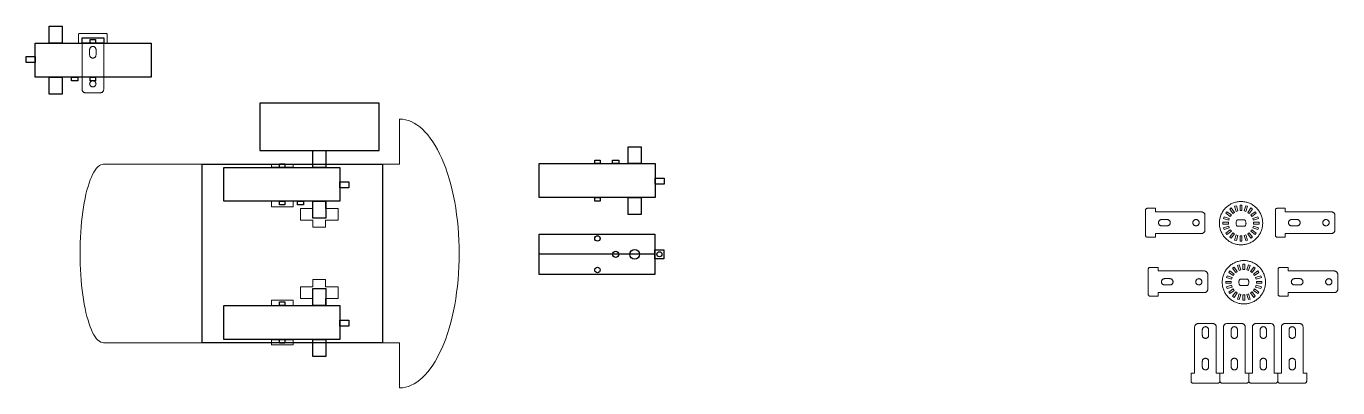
# Model space of a CAD drawing. Header units: millimetres. Extents: x -427 to 3135, y -1931 to 1758.
# Drawn here: x 2409 to 3135, y 1557 to 1758 of the extents above; entities that cross this region are included whole.
import ezdxf

# ---------------------------------------------------------------- set-up
doc = ezdxf.new("R2010")
doc.units = ezdxf.units.MM
doc.layers.add('Layer 1', color=7, linetype='Continuous')

msp = doc.modelspace()

# ---------------------------------------------------------------- linework, layer by layer
for p, q in [((2439.646, 1748.282), (2439.646, 1751.282)), ((2439.646, 1751.282), (2451.64, 1751.282)), ((2451.64, 1751.282), (2451.64, 1748.282)), ((2451.64, 1748.282), (2439.646, 1748.282)), ((2556.552, 1679.397), (2544.558, 1679.397)), ((2756.93, 1631.242), (2692.93, 1631.242)), ((2745.73, 1631.242), (2735.23, 1631.242)), ((2756.93, 1620.092), (2745.73, 1620.092))]:
    msp.add_line(p, q)
for points in [[(2425.043, 1757.682), (2428.643, 1757.682), (2428.643, 1748.282), (2421.443, 1748.282), (2421.443, 1757.682), (2428.643, 1757.682)], [(2413.743, 1729.482), (2413.743, 1748.282), (2477.943, 1748.282), (2477.943, 1729.482), (2413.743, 1729.482)], [(2445.643, 1750.282), (2447.143, 1750.282), (2447.143, 1748.282), (2444.143, 1748.282), (2444.143, 1750.282), (2447.143, 1750.282)], [(2408.743, 1738.882), (2408.743, 1740.868), (2413.743, 1740.868), (2413.743, 1737.577), (2408.743, 1737.577), (2408.743, 1738.882)], [(2425.043, 1729.482), (2428.643, 1729.482), (2428.643, 1720.082), (2421.443, 1720.082), (2421.443, 1729.482), (2428.643, 1729.482)], [(2437.293, 1729.482), (2437.293, 1727.482), (2433.793, 1727.482), (2433.793, 1729.482), (2437.293, 1729.482)], [(2445.643, 1729.482), (2447.143, 1729.482), (2447.143, 1727.482), (2444.143, 1727.482), (2444.143, 1729.482), (2447.143, 1729.482)], [(2538.155, 1715.097), (2538.155, 1688.797), (2604.155, 1688.797), (2604.155, 1715.097), (2538.155, 1715.097)], [(2571.155, 1679.397), (2567.555, 1679.397), (2567.555, 1688.797), (2574.755, 1688.797), (2574.755, 1679.397), (2567.555, 1679.397)], [(2745.73, 1681.466), (2742.13, 1681.466), (2742.13, 1690.866), (2749.33, 1690.866), (2749.33, 1681.466), (2742.13, 1681.466)], [(2606.155, 1681.199), (2606.155, 1681.199), (2606.155, 1582.175), (2506.155, 1582.175), (2506.155, 1681.199), (2606.155, 1681.199)], [(2582.455, 1679.397), (2582.455, 1660.597), (2518.255, 1660.597), (2518.255, 1679.397), (2582.455, 1679.397)], [(2550.555, 1679.397), (2549.055, 1679.397), (2549.055, 1681.397), (2552.055, 1681.397), (2552.055, 1679.397), (2549.055, 1679.397)], [(2757.03, 1681.466), (2757.03, 1662.666), (2692.83, 1662.666), (2692.83, 1681.466), (2757.03, 1681.466)], [(2725.13, 1681.466), (2723.63, 1681.466), (2723.63, 1683.466), (2726.63, 1683.466), (2726.63, 1681.466), (2723.63, 1681.466)], [(2733.48, 1681.466), (2733.48, 1683.466), (2736.98, 1683.466), (2736.98, 1681.466), (2733.48, 1681.466)], [(2587.455, 1669.997), (2587.455, 1668.011), (2582.455, 1668.011), (2582.455, 1671.301), (2587.455, 1671.301), (2587.455, 1669.997)], [(2762.03, 1672.066), (2762.03, 1670.08), (2757.03, 1670.08), (2757.03, 1673.37), (2762.03, 1673.37), (2762.03, 1672.066)], [(2550.555, 1658.597), (2549.055, 1658.597), (2549.055, 1660.597), (2552.055, 1660.597), (2552.055, 1658.597), (2549.055, 1658.597)], [(2558.905, 1658.597), (2558.905, 1660.597), (2562.405, 1660.597), (2562.405, 1658.597), (2558.905, 1658.597)], [(2571.155, 1651.197), (2567.555, 1651.197), (2567.555, 1660.597), (2574.755, 1660.597), (2574.755, 1651.197), (2567.555, 1651.197)], [(2725.13, 1660.666), (2723.63, 1660.666), (2723.63, 1662.666), (2726.63, 1662.666), (2726.63, 1660.666), (2723.63, 1660.666)], [(2745.73, 1653.266), (2742.13, 1653.266), (2742.13, 1662.666), (2749.33, 1662.666), (2749.33, 1653.266), (2742.13, 1653.266)], [(2761.93, 1631.242), (2761.93, 1628.742), (2756.93, 1628.742), (2756.93, 1633.742), (2761.93, 1633.742), (2761.93, 1631.242)], [(2571.155, 1602.777), (2567.555, 1602.777), (2567.555, 1612.177), (2574.755, 1612.177), (2574.755, 1602.777), (2567.555, 1602.777)], [(2582.455, 1602.777), (2582.455, 1583.977), (2518.255, 1583.977), (2518.255, 1602.777), (2582.455, 1602.777)], [(2550.555, 1602.777), (2549.055, 1602.777), (2549.055, 1604.777), (2552.055, 1604.777), (2552.055, 1602.777), (2549.055, 1602.777)], [(2587.455, 1593.377), (2587.455, 1591.39), (2582.455, 1591.39), (2582.455, 1594.681), (2587.455, 1594.681), (2587.455, 1593.377)], [(2550.555, 1581.977), (2549.055, 1581.977), (2549.055, 1583.977), (2552.055, 1583.977), (2552.055, 1581.977), (2549.055, 1581.977)], [(2571.155, 1574.577), (2567.555, 1574.577), (2567.555, 1583.977), (2574.755, 1583.977), (2574.755, 1574.577), (2567.555, 1574.577)]]:
    msp.add_lwpolyline(points)
msp.add_lwpolyline([(2756.93, 1642.392), (2756.93, 1620.092), (2692.93, 1620.092), (2692.93, 1642.392)], close=True)
for centre, radius in [((2725.13, 1639.992), 1.5), ((2735.23, 1631.242), 1.75), ((2745.73, 1631.242), 2.7), ((2759.43, 1631.242), 1.4), ((2725.13, 1622.492), 1.5)]:
    msp.add_circle(centre, radius)
at = {"layer": 'Layer 1', "lineweight": 0}
for points in [[(2441.198, 1720.767), (2440.986, 1720.837), (2440.775, 1720.908), (2440.598, 1721.014), (2440.387, 1721.155), (2440.246, 1721.296), (2440.069, 1721.472), (2439.963, 1721.649), (2439.858, 1721.86), (2439.752, 1722.072), (2439.681, 1722.284), (2439.646, 1722.495), (2439.646, 1722.707), (2439.646, 1748.213), (2437.635, 1748.213), (2437.635, 1752.728), (2437.67, 1752.905), (2437.706, 1753.081), (2437.776, 1753.222), (2437.882, 1753.363), (2437.988, 1753.504), (2438.129, 1753.575), (2438.305, 1753.681), (2438.482, 1753.716), (2438.658, 1753.716), (2452.663, 1753.716), (2452.804, 1753.716), (2452.981, 1753.681), (2453.157, 1753.575), (2453.298, 1753.504), (2453.404, 1753.363), (2453.51, 1753.222), (2453.581, 1753.081), (2453.616, 1752.905), (2453.651, 1752.728), (2453.651, 1748.213), (2451.64, 1748.213), (2451.64, 1722.707), (2451.64, 1722.495), (2451.605, 1722.284), (2451.534, 1722.072), (2451.464, 1721.86), (2451.323, 1721.649), (2451.217, 1721.472), (2451.076, 1721.296), (2450.899, 1721.155), (2450.723, 1721.014), (2450.511, 1720.908), (2450.3, 1720.837), (2450.088, 1720.767), (2449.876, 1720.731), (2449.629, 1720.731), (2441.657, 1720.731), (2441.41, 1720.731), (2441.198, 1720.767)], [(2445.855, 1739.993), (2446.066, 1740.028), (2446.278, 1740.099), (2446.454, 1740.169), (2446.631, 1740.275), (2446.807, 1740.416), (2446.948, 1740.558), (2447.089, 1740.734), (2447.195, 1740.91), (2447.266, 1741.087), (2447.336, 1741.298), (2447.372, 1741.51), (2447.407, 1741.722), (2447.407, 1744.72), (2447.372, 1744.932), (2447.336, 1745.144), (2447.266, 1745.355), (2447.195, 1745.532), (2447.089, 1745.708), (2446.948, 1745.884), (2446.807, 1746.026), (2446.631, 1746.167), (2446.454, 1746.273), (2446.278, 1746.343), (2446.066, 1746.414), (2445.855, 1746.449), (2445.643, 1746.484), (2445.431, 1746.449), (2445.22, 1746.414), (2445.043, 1746.343), (2444.832, 1746.273), (2444.655, 1746.167), (2444.479, 1746.026), (2444.338, 1745.884), (2444.197, 1745.708), (2444.091, 1745.532), (2444.02, 1745.355), (2443.95, 1745.144), (2443.914, 1744.932), (2443.879, 1744.72), (2443.879, 1741.722), (2443.914, 1741.51), (2443.95, 1741.298), (2444.02, 1741.087), (2444.091, 1740.91), (2444.197, 1740.734), (2444.338, 1740.558), (2444.479, 1740.416), (2444.655, 1740.275), (2444.832, 1740.169), (2445.043, 1740.099), (2445.22, 1740.028), (2445.431, 1739.993), (2445.643, 1739.958), (2445.855, 1739.993)], [(2445.643, 1723.977), (2445.855, 1723.977), (2446.066, 1724.012), (2446.278, 1724.083), (2446.454, 1724.189), (2446.631, 1724.294), (2446.807, 1724.4), (2446.948, 1724.577), (2447.089, 1724.718), (2447.195, 1724.894), (2447.266, 1725.106), (2447.336, 1725.318), (2447.372, 1725.529), (2447.407, 1725.741), (2447.372, 1725.917), (2447.336, 1726.129), (2447.266, 1726.341), (2447.195, 1726.552), (2447.089, 1726.729), (2446.948, 1726.87), (2446.807, 1727.046), (2446.631, 1727.152), (2446.454, 1727.258), (2446.278, 1727.364), (2446.066, 1727.434), (2445.855, 1727.469), (2445.643, 1727.469), (2445.431, 1727.469), (2445.22, 1727.434), (2445.043, 1727.364), (2444.832, 1727.258), (2444.655, 1727.152), (2444.479, 1727.046), (2444.338, 1726.87), (2444.197, 1726.729), (2444.091, 1726.552), (2444.02, 1726.341), (2443.95, 1726.129), (2443.914, 1725.917), (2443.879, 1725.741), (2443.914, 1725.529), (2443.95, 1725.318), (2444.02, 1725.106), (2444.091, 1724.894), (2444.197, 1724.718), (2444.338, 1724.577), (2444.479, 1724.4), (2444.655, 1724.294), (2444.832, 1724.189), (2445.043, 1724.083), (2445.22, 1724.012), (2445.431, 1723.977), (2445.643, 1723.977)], [(2648.522, 1635.338), (2648.416, 1638.972), (2648.204, 1642.605), (2647.922, 1646.204), (2647.569, 1649.802), (2647.146, 1653.295), (2646.652, 1656.787), (2646.052, 1660.209), (2645.417, 1663.525), (2644.676, 1666.806), (2643.865, 1669.981), (2643.018, 1673.085), (2642.066, 1676.049), (2641.078, 1678.942), (2640.02, 1681.728), (2638.891, 1684.374), (2637.727, 1686.879), (2636.492, 1689.278), (2635.222, 1691.536), (2633.917, 1693.617), (2632.541, 1695.593), (2631.13, 1697.392), (2629.683, 1699.015), (2628.202, 1700.532), (2626.685, 1701.837), (2625.168, 1702.966), (2623.58, 1703.953), (2622.028, 1704.765), (2620.405, 1705.365), (2618.818, 1705.823), (2617.195, 1706.105), (2615.572, 1706.176), (2615.572, 1681.199), (2556.588, 1681.199), (2556.588, 1679.577), (2544.558, 1679.577), (2544.558, 1681.199), (2451.566, 1681.199), (2450.79, 1681.093), (2450.014, 1680.811), (2449.237, 1680.388), (2448.461, 1679.753), (2447.72, 1678.942), (2446.98, 1677.954), (2446.239, 1676.825), (2445.533, 1675.52), (2444.863, 1674.038), (2444.193, 1672.415), (2443.558, 1670.651), (2442.958, 1668.746), (2442.394, 1666.7), (2441.829, 1664.513), (2441.335, 1662.22), (2440.877, 1659.821), (2440.453, 1657.281), (2440.065, 1654.706), (2439.712, 1651.989), (2439.43, 1649.238), (2439.148, 1646.415), (2438.936, 1643.523), (2438.795, 1640.595), (2438.654, 1637.667), (2438.584, 1634.668), (2438.584, 1631.669), (2438.584, 1628.706), (2438.654, 1625.707), (2438.795, 1622.779), (2438.936, 1619.851), (2439.148, 1616.958), (2439.43, 1614.136), (2439.712, 1611.385), (2440.065, 1608.668), (2440.453, 1606.093), (2440.877, 1603.553), (2441.335, 1601.154), (2441.829, 1598.861), (2442.394, 1596.674), (2442.958, 1594.628), (2443.558, 1592.723), (2444.193, 1590.959), (2444.863, 1589.336), (2445.533, 1587.854), (2446.239, 1586.549), (2446.98, 1585.385), (2447.72, 1584.432), (2448.461, 1583.621), (2449.237, 1582.986), (2450.014, 1582.563), (2450.79, 1582.28), (2451.566, 1582.175), (2544.558, 1582.175), (2544.558, 1583.797), (2556.588, 1583.797), (2556.588, 1582.175), (2615.572, 1582.175), (2615.572, 1557.198), (2617.195, 1557.268), (2618.818, 1557.551), (2620.405, 1557.974), (2622.028, 1558.609), (2623.58, 1559.42), (2625.168, 1560.408), (2626.685, 1561.537), (2628.202, 1562.842), (2629.683, 1564.324), (2631.13, 1565.982), (2632.541, 1567.781), (2633.917, 1569.757), (2635.222, 1571.838), (2636.492, 1574.096), (2637.727, 1576.495), (2638.891, 1579), (2640.02, 1581.645), (2641.078, 1584.432), (2642.066, 1587.29), (2643.018, 1590.288), (2643.865, 1593.393), (2644.676, 1596.568), (2645.417, 1599.849), (2646.052, 1603.165), (2646.652, 1606.587), (2647.146, 1610.044), (2647.569, 1613.572), (2647.922, 1617.135), (2648.204, 1620.768), (2648.416, 1624.367), (2648.522, 1628.036), (2648.557, 1631.669), (2648.522, 1635.338)], [(2556.588, 1657.598), (2544.558, 1657.598), (2544.558, 1660.597), (2556.588, 1660.597), (2556.588, 1657.598)], [(2581.564, 1650.19), (2574.579, 1650.19), (2574.579, 1646.168), (2567.559, 1646.168), (2567.559, 1650.19), (2560.574, 1650.19), (2560.574, 1656.681), (2567.559, 1656.681), (2567.559, 1660.668), (2574.579, 1660.668), (2574.579, 1656.681), (2581.564, 1656.681), (2581.564, 1650.19)], [(3061.608, 1653.17), (3061.537, 1653.382), (3061.467, 1653.593), (3061.361, 1653.77), (3061.22, 1653.981), (3061.079, 1654.123), (3060.902, 1654.299), (3060.726, 1654.405), (3060.514, 1654.511), (3060.303, 1654.616), (3060.091, 1654.687), (3059.879, 1654.722), (3059.668, 1654.722), (3034.162, 1654.722), (3034.162, 1656.733), (3029.646, 1656.733), (3029.47, 1656.698), (3029.294, 1656.663), (3029.152, 1656.592), (3029.011, 1656.486), (3028.87, 1656.38), (3028.8, 1656.239), (3028.694, 1656.063), (3028.659, 1655.886), (3028.659, 1655.71), (3028.659, 1641.705), (3028.659, 1641.564), (3028.694, 1641.387), (3028.8, 1641.211), (3028.87, 1641.07), (3029.011, 1640.964), (3029.152, 1640.858), (3029.294, 1640.788), (3029.47, 1640.752), (3029.646, 1640.717), (3034.162, 1640.717), (3034.162, 1642.728), (3059.668, 1642.728), (3059.879, 1642.728), (3060.091, 1642.763), (3060.303, 1642.834), (3060.514, 1642.904), (3060.726, 1643.045), (3060.902, 1643.151), (3061.079, 1643.292), (3061.22, 1643.469), (3061.361, 1643.645), (3061.467, 1643.857), (3061.537, 1644.068), (3061.608, 1644.28), (3061.643, 1644.492), (3061.643, 1644.739), (3061.643, 1652.711), (3061.643, 1652.958), (3061.608, 1653.17)], [(3093.57, 1649.266), (3093.534, 1649.795), (3093.464, 1650.324), (3093.358, 1650.853), (3093.252, 1651.383), (3093.111, 1651.877), (3092.935, 1652.406), (3092.758, 1652.9), (3092.547, 1653.393), (3092.335, 1653.852), (3092.088, 1654.346), (3091.806, 1654.805), (3091.524, 1655.228), (3091.206, 1655.651), (3090.889, 1656.075), (3090.536, 1656.498), (3090.183, 1656.886), (3089.795, 1657.239), (3089.407, 1657.592), (3088.984, 1657.944), (3088.56, 1658.262), (3088.137, 1658.544), (3087.678, 1658.826), (3087.22, 1659.108), (3086.726, 1659.32), (3086.267, 1659.532), (3085.773, 1659.743), (3085.244, 1659.92), (3084.75, 1660.061), (3084.221, 1660.202), (3083.727, 1660.308), (3083.198, 1660.378), (3082.669, 1660.449), (3082.14, 1660.484), (3081.611, 1660.484), (3081.081, 1660.484), (3080.552, 1660.449), (3080.023, 1660.378), (3079.494, 1660.308), (3078.965, 1660.202), (3078.471, 1660.061), (3077.942, 1659.92), (3077.448, 1659.743), (3076.954, 1659.532), (3076.46, 1659.32), (3076.001, 1659.108), (3075.543, 1658.826), (3075.084, 1658.544), (3074.626, 1658.262), (3074.202, 1657.944), (3073.814, 1657.592), (3073.391, 1657.239), (3073.038, 1656.886), (3072.65, 1656.498), (3072.332, 1656.075), (3071.98, 1655.651), (3071.697, 1655.228), (3071.38, 1654.805), (3071.133, 1654.346), (3070.886, 1653.852), (3070.639, 1653.393), (3070.427, 1652.9), (3070.251, 1652.406), (3070.11, 1651.877), (3069.969, 1651.383), (3069.828, 1650.853), (3069.757, 1650.324), (3069.687, 1649.795), (3069.616, 1649.266), (3069.616, 1648.737), (3069.616, 1648.208), (3069.616, 1647.678), (3069.687, 1647.149), (3069.757, 1646.62), (3069.828, 1646.126), (3069.969, 1645.597), (3070.11, 1645.068), (3070.251, 1644.574), (3070.427, 1644.08), (3070.639, 1643.586), (3070.886, 1643.092), (3071.133, 1642.634), (3071.38, 1642.175), (3071.697, 1641.752), (3071.98, 1641.293), (3072.332, 1640.87), (3072.65, 1640.482), (3073.038, 1640.094), (3073.391, 1639.741), (3073.814, 1639.353), (3074.202, 1639.035), (3074.626, 1638.718), (3075.084, 1638.4), (3075.543, 1638.153), (3076.001, 1637.871), (3076.46, 1637.66), (3076.954, 1637.413), (3077.448, 1637.236), (3077.942, 1637.06), (3078.471, 1636.919), (3078.965, 1636.778), (3079.494, 1636.672), (3080.023, 1636.601), (3080.552, 1636.531), (3081.081, 1636.495), (3081.611, 1636.495), (3082.14, 1636.495), (3082.669, 1636.531), (3083.198, 1636.601), (3083.727, 1636.672), (3084.221, 1636.778), (3084.75, 1636.919), (3085.244, 1637.06), (3085.773, 1637.236), (3086.267, 1637.413), (3086.726, 1637.66), (3087.22, 1637.871), (3087.678, 1638.153), (3088.137, 1638.4), (3088.56, 1638.718), (3088.984, 1639.035), (3089.407, 1639.353), (3089.795, 1639.741), (3090.183, 1640.094), (3090.536, 1640.482), (3090.889, 1640.87), (3091.206, 1641.293), (3091.524, 1641.752), (3091.806, 1642.175), (3092.088, 1642.634), (3092.335, 1643.092), (3092.547, 1643.586), (3092.758, 1644.08), (3092.935, 1644.574), (3093.111, 1645.068), (3093.252, 1645.597), (3093.358, 1646.126), (3093.464, 1646.62), (3093.534, 1647.149), (3093.57, 1647.678), (3093.605, 1648.208), (3093.605, 1648.737), (3093.57, 1649.266)], [(3077.095, 1653.852), (3075.331, 1656.286), (3076.142, 1656.886), (3077.906, 1654.452), (3077.095, 1653.852)], [(3079, 1658.156), (3079.917, 1655.298), (3078.965, 1654.981), (3078.047, 1657.838), (3079, 1658.156)], [(3081.117, 1658.473), (3082.104, 1658.473), (3082.104, 1655.475), (3081.117, 1655.475), (3081.117, 1658.473)], [(3084.256, 1654.981), (3083.304, 1655.298), (3084.221, 1658.156), (3085.174, 1657.838), (3084.256, 1654.981)], [(3087.079, 1656.886), (3087.89, 1656.286), (3086.126, 1653.852), (3085.315, 1654.452), (3087.079, 1656.886)], [(3133.575, 1653.17), (3133.504, 1653.382), (3133.434, 1653.593), (3133.328, 1653.77), (3133.187, 1653.981), (3133.046, 1654.123), (3132.869, 1654.299), (3132.693, 1654.405), (3132.481, 1654.511), (3132.269, 1654.616), (3132.058, 1654.687), (3131.846, 1654.722), (3131.634, 1654.722), (3106.129, 1654.722), (3106.129, 1656.733), (3101.613, 1656.733), (3101.437, 1656.698), (3101.26, 1656.663), (3101.119, 1656.592), (3100.978, 1656.486), (3100.837, 1656.38), (3100.766, 1656.239), (3100.661, 1656.063), (3100.625, 1655.886), (3100.625, 1655.71), (3100.625, 1641.705), (3100.625, 1641.564), (3100.661, 1641.387), (3100.766, 1641.211), (3100.837, 1641.07), (3100.978, 1640.964), (3101.119, 1640.858), (3101.26, 1640.788), (3101.437, 1640.752), (3101.613, 1640.717), (3106.129, 1640.717), (3106.129, 1642.728), (3131.634, 1642.728), (3131.846, 1642.728), (3132.058, 1642.763), (3132.269, 1642.834), (3132.481, 1642.904), (3132.693, 1643.045), (3132.869, 1643.151), (3133.046, 1643.292), (3133.187, 1643.469), (3133.328, 1643.645), (3133.434, 1643.857), (3133.504, 1644.068), (3133.575, 1644.28), (3133.61, 1644.492), (3133.61, 1644.739), (3133.61, 1652.711), (3133.61, 1652.958), (3133.575, 1653.17)], [(3042.382, 1648.513), (3042.346, 1648.302), (3042.276, 1648.09), (3042.205, 1647.914), (3042.099, 1647.737), (3041.958, 1647.561), (3041.817, 1647.42), (3041.641, 1647.279), (3041.464, 1647.173), (3041.288, 1647.102), (3041.076, 1647.032), (3040.865, 1646.996), (3040.653, 1646.961), (3037.654, 1646.961), (3037.443, 1646.996), (3037.231, 1647.032), (3037.019, 1647.102), (3036.843, 1647.173), (3036.667, 1647.279), (3036.49, 1647.42), (3036.349, 1647.561), (3036.208, 1647.737), (3036.102, 1647.914), (3036.032, 1648.09), (3035.961, 1648.302), (3035.926, 1648.513), (3035.891, 1648.725), (3035.926, 1648.937), (3035.961, 1649.148), (3036.032, 1649.325), (3036.102, 1649.536), (3036.208, 1649.713), (3036.349, 1649.889), (3036.49, 1650.03), (3036.667, 1650.171), (3036.843, 1650.277), (3037.019, 1650.348), (3037.231, 1650.418), (3037.443, 1650.454), (3037.654, 1650.489), (3040.653, 1650.489), (3040.865, 1650.454), (3041.076, 1650.418), (3041.288, 1650.348), (3041.464, 1650.277), (3041.641, 1650.171), (3041.817, 1650.03), (3041.958, 1649.889), (3042.099, 1649.713), (3042.205, 1649.536), (3042.276, 1649.325), (3042.346, 1649.148), (3042.382, 1648.937), (3042.417, 1648.725), (3042.382, 1648.513)], [(3058.398, 1648.725), (3058.398, 1648.513), (3058.362, 1648.302), (3058.292, 1648.09), (3058.186, 1647.914), (3058.08, 1647.737), (3057.974, 1647.561), (3057.798, 1647.42), (3057.657, 1647.279), (3057.481, 1647.173), (3057.269, 1647.102), (3057.057, 1647.032), (3056.846, 1646.996), (3056.634, 1646.961), (3056.457, 1646.996), (3056.246, 1647.032), (3056.034, 1647.102), (3055.822, 1647.173), (3055.646, 1647.279), (3055.505, 1647.42), (3055.329, 1647.561), (3055.223, 1647.737), (3055.117, 1647.914), (3055.011, 1648.09), (3054.941, 1648.302), (3054.905, 1648.513), (3054.905, 1648.725), (3054.905, 1648.937), (3054.941, 1649.148), (3055.011, 1649.325), (3055.117, 1649.536), (3055.223, 1649.713), (3055.329, 1649.889), (3055.505, 1650.03), (3055.646, 1650.171), (3055.822, 1650.277), (3056.034, 1650.348), (3056.246, 1650.418), (3056.457, 1650.454), (3056.634, 1650.489), (3056.846, 1650.454), (3057.057, 1650.418), (3057.269, 1650.348), (3057.481, 1650.277), (3057.657, 1650.171), (3057.798, 1650.03), (3057.974, 1649.889), (3058.08, 1649.713), (3058.186, 1649.536), (3058.292, 1649.325), (3058.362, 1649.148), (3058.398, 1648.937), (3058.398, 1648.725)], [(3072.262, 1652.053), (3075.084, 1651.136), (3074.802, 1650.183), (3071.944, 1651.1), (3072.262, 1652.053)], [(3073.814, 1654.769), (3076.248, 1653.005), (3075.649, 1652.194), (3073.214, 1653.958), (3073.814, 1654.769)], [(3079.494, 1646.726), (3079.317, 1646.938), (3079.176, 1647.185), (3079.071, 1647.432), (3078.965, 1647.678), (3078.894, 1647.961), (3078.859, 1648.208), (3078.859, 1648.49), (3078.859, 1648.772), (3078.894, 1649.019), (3078.965, 1649.301), (3079.071, 1649.548), (3079.176, 1649.795), (3079.317, 1650.007), (3079.494, 1650.254), (3083.727, 1650.254), (3083.868, 1650.007), (3084.009, 1649.795), (3084.151, 1649.548), (3084.221, 1649.301), (3084.292, 1649.019), (3084.327, 1648.772), (3084.362, 1648.49), (3084.327, 1648.208), (3084.292, 1647.961), (3084.221, 1647.678), (3084.151, 1647.432), (3084.009, 1647.185), (3083.868, 1646.938), (3083.727, 1646.726), (3079.494, 1646.726)], [(3089.407, 1654.769), (3089.971, 1653.958), (3087.572, 1652.194), (3086.973, 1653.005), (3089.407, 1654.769)], [(3090.959, 1652.053), (3091.277, 1651.1), (3088.419, 1650.183), (3088.102, 1651.136), (3090.959, 1652.053)], [(3114.348, 1648.513), (3114.313, 1648.302), (3114.242, 1648.09), (3114.172, 1647.914), (3114.066, 1647.737), (3113.925, 1647.561), (3113.784, 1647.42), (3113.607, 1647.279), (3113.431, 1647.173), (3113.255, 1647.102), (3113.043, 1647.032), (3112.831, 1646.996), (3112.62, 1646.961), (3109.621, 1646.961), (3109.409, 1646.996), (3109.198, 1647.032), (3108.986, 1647.102), (3108.81, 1647.173), (3108.633, 1647.279), (3108.457, 1647.42), (3108.316, 1647.561), (3108.175, 1647.737), (3108.069, 1647.914), (3107.998, 1648.09), (3107.928, 1648.302), (3107.892, 1648.513), (3107.857, 1648.725), (3107.892, 1648.937), (3107.928, 1649.148), (3107.998, 1649.325), (3108.069, 1649.536), (3108.175, 1649.713), (3108.316, 1649.889), (3108.457, 1650.03), (3108.633, 1650.171), (3108.81, 1650.277), (3108.986, 1650.348), (3109.198, 1650.418), (3109.409, 1650.454), (3109.621, 1650.489), (3112.62, 1650.489), (3112.831, 1650.454), (3113.043, 1650.418), (3113.255, 1650.348), (3113.431, 1650.277), (3113.607, 1650.171), (3113.784, 1650.03), (3113.925, 1649.889), (3114.066, 1649.713), (3114.172, 1649.536), (3114.242, 1649.325), (3114.313, 1649.148), (3114.348, 1648.937), (3114.384, 1648.725), (3114.348, 1648.513)], [(3130.364, 1648.725), (3130.364, 1648.513), (3130.329, 1648.302), (3130.259, 1648.09), (3130.153, 1647.914), (3130.047, 1647.737), (3129.941, 1647.561), (3129.765, 1647.42), (3129.624, 1647.279), (3129.447, 1647.173), (3129.236, 1647.102), (3129.024, 1647.032), (3128.812, 1646.996), (3128.601, 1646.961), (3128.424, 1646.996), (3128.212, 1647.032), (3128.001, 1647.102), (3127.789, 1647.173), (3127.613, 1647.279), (3127.472, 1647.42), (3127.295, 1647.561), (3127.189, 1647.737), (3127.084, 1647.914), (3126.978, 1648.09), (3126.907, 1648.302), (3126.872, 1648.513), (3126.872, 1648.725), (3126.872, 1648.937), (3126.907, 1649.148), (3126.978, 1649.325), (3127.084, 1649.536), (3127.189, 1649.713), (3127.295, 1649.889), (3127.472, 1650.03), (3127.613, 1650.171), (3127.789, 1650.277), (3128.001, 1650.348), (3128.212, 1650.418), (3128.424, 1650.454), (3128.601, 1650.489), (3128.812, 1650.454), (3129.024, 1650.418), (3129.236, 1650.348), (3129.447, 1650.277), (3129.624, 1650.171), (3129.765, 1650.03), (3129.941, 1649.889), (3130.047, 1649.713), (3130.153, 1649.536), (3130.259, 1649.325), (3130.329, 1649.148), (3130.364, 1648.937), (3130.364, 1648.725)], [(3071.592, 1647.996), (3071.592, 1648.984), (3074.59, 1648.984), (3074.59, 1647.996), (3071.592, 1647.996)], [(3072.262, 1644.927), (3071.944, 1645.879), (3074.802, 1646.797), (3075.084, 1645.844), (3072.262, 1644.927)], [(3073.814, 1642.21), (3073.214, 1643.022), (3075.649, 1644.786), (3076.248, 1643.974), (3073.814, 1642.21)], [(3076.142, 1640.094), (3075.331, 1640.693), (3077.095, 1643.128), (3077.906, 1642.528), (3076.142, 1640.094)], [(3079, 1638.824), (3078.047, 1639.141), (3078.965, 1641.999), (3079.917, 1641.681), (3079, 1638.824)], [(3084.221, 1638.824), (3083.304, 1641.681), (3084.256, 1641.999), (3085.174, 1639.141), (3084.221, 1638.824)], [(3087.079, 1640.094), (3085.315, 1642.528), (3086.126, 1643.128), (3087.89, 1640.693), (3087.079, 1640.094)], [(3089.407, 1642.21), (3086.973, 1643.974), (3087.572, 1644.786), (3089.971, 1643.022), (3089.407, 1642.21)], [(3090.959, 1644.927), (3088.102, 1645.844), (3088.419, 1646.797), (3091.277, 1645.879), (3090.959, 1644.927)], [(3091.594, 1647.996), (3088.596, 1647.996), (3088.596, 1648.984), (3091.594, 1648.984), (3091.594, 1647.996)], [(3082.104, 1638.471), (3081.117, 1638.471), (3081.117, 1641.47), (3082.104, 1641.47), (3082.104, 1638.471)], [(3095.143, 1616.505), (3095.108, 1617.034), (3095.037, 1617.563), (3094.931, 1618.093), (3094.825, 1618.622), (3094.684, 1619.116), (3094.508, 1619.645), (3094.331, 1620.139), (3094.12, 1620.633), (3093.908, 1621.091), (3093.661, 1621.585), (3093.379, 1622.044), (3093.097, 1622.467), (3092.779, 1622.89), (3092.462, 1623.314), (3092.109, 1623.737), (3091.756, 1624.125), (3091.368, 1624.478), (3090.98, 1624.831), (3090.557, 1625.183), (3090.133, 1625.501), (3089.71, 1625.783), (3089.251, 1626.065), (3088.793, 1626.348), (3088.299, 1626.559), (3087.84, 1626.771), (3087.346, 1626.983), (3086.817, 1627.159), (3086.323, 1627.3), (3085.794, 1627.441), (3085.3, 1627.547), (3084.771, 1627.618), (3084.242, 1627.688), (3083.713, 1627.723), (3083.184, 1627.723), (3082.655, 1627.723), (3082.125, 1627.688), (3081.596, 1627.618), (3081.067, 1627.547), (3080.538, 1627.441), (3080.044, 1627.3), (3079.515, 1627.159), (3079.021, 1626.983), (3078.527, 1626.771), (3078.033, 1626.559), (3077.574, 1626.348), (3077.116, 1626.065), (3076.657, 1625.783), (3076.199, 1625.501), (3075.775, 1625.183), (3075.387, 1624.831), (3074.964, 1624.478), (3074.611, 1624.125), (3074.223, 1623.737), (3073.906, 1623.314), (3073.553, 1622.89), (3073.271, 1622.467), (3072.953, 1622.044), (3072.706, 1621.585), (3072.459, 1621.091), (3072.212, 1620.633), (3072.001, 1620.139), (3071.824, 1619.645), (3071.683, 1619.116), (3071.542, 1618.622), (3071.401, 1618.093), (3071.33, 1617.563), (3071.26, 1617.034), (3071.189, 1616.505), (3071.189, 1615.976), (3071.189, 1615.447), (3071.189, 1614.918), (3071.26, 1614.388), (3071.33, 1613.859), (3071.401, 1613.365), (3071.542, 1612.836), (3071.683, 1612.307), (3071.824, 1611.813), (3072.001, 1611.319), (3072.212, 1610.825), (3072.459, 1610.332), (3072.706, 1609.873), (3072.953, 1609.414), (3073.271, 1608.991), (3073.553, 1608.532), (3073.906, 1608.109), (3074.223, 1607.721), (3074.611, 1607.333), (3074.964, 1606.98), (3075.387, 1606.592), (3075.775, 1606.275), (3076.199, 1605.957), (3076.657, 1605.64), (3077.116, 1605.393), (3077.574, 1605.11), (3078.033, 1604.899), (3078.527, 1604.652), (3079.021, 1604.475), (3079.515, 1604.299), (3080.044, 1604.158), (3080.538, 1604.017), (3081.067, 1603.911), (3081.596, 1603.84), (3082.125, 1603.77), (3082.655, 1603.735), (3083.184, 1603.735), (3083.713, 1603.735), (3084.242, 1603.77), (3084.771, 1603.84), (3085.3, 1603.911), (3085.794, 1604.017), (3086.323, 1604.158), (3086.817, 1604.299), (3087.346, 1604.475), (3087.84, 1604.652), (3088.299, 1604.899), (3088.793, 1605.11), (3089.251, 1605.393), (3089.71, 1605.64), (3090.133, 1605.957), (3090.557, 1606.275), (3090.98, 1606.592), (3091.368, 1606.98), (3091.756, 1607.333), (3092.109, 1607.721), (3092.462, 1608.109), (3092.779, 1608.532), (3093.097, 1608.991), (3093.379, 1609.414), (3093.661, 1609.873), (3093.908, 1610.332), (3094.12, 1610.825), (3094.331, 1611.319), (3094.508, 1611.813), (3094.684, 1612.307), (3094.825, 1612.836), (3094.931, 1613.365), (3095.037, 1613.859), (3095.108, 1614.388), (3095.143, 1614.918), (3095.178, 1615.447), (3095.178, 1615.976), (3095.143, 1616.505)], [(3063.181, 1620.409), (3063.111, 1620.621), (3063.04, 1620.833), (3062.934, 1621.009), (3062.793, 1621.221), (3062.652, 1621.362), (3062.476, 1621.538), (3062.299, 1621.644), (3062.088, 1621.75), (3061.876, 1621.856), (3061.664, 1621.926), (3061.453, 1621.961), (3061.241, 1621.961), (3035.735, 1621.961), (3035.735, 1623.972), (3031.219, 1623.972), (3031.043, 1623.937), (3030.867, 1623.902), (3030.726, 1623.831), (3030.584, 1623.725), (3030.443, 1623.619), (3030.373, 1623.478), (3030.267, 1623.302), (3030.232, 1623.126), (3030.232, 1622.949), (3030.232, 1608.944), (3030.232, 1608.803), (3030.267, 1608.626), (3030.373, 1608.45), (3030.443, 1608.309), (3030.584, 1608.203), (3030.726, 1608.097), (3030.867, 1608.027), (3031.043, 1607.991), (3031.219, 1607.956), (3035.735, 1607.956), (3035.735, 1609.967), (3061.241, 1609.967), (3061.453, 1609.967), (3061.664, 1610.002), (3061.876, 1610.073), (3062.088, 1610.143), (3062.299, 1610.284), (3062.476, 1610.39), (3062.652, 1610.531), (3062.793, 1610.708), (3062.934, 1610.884), (3063.04, 1611.096), (3063.111, 1611.308), (3063.181, 1611.519), (3063.216, 1611.731), (3063.216, 1611.978), (3063.216, 1619.951), (3063.216, 1620.198), (3063.181, 1620.409)], [(3075.387, 1622.008), (3077.821, 1620.245), (3077.222, 1619.433), (3074.788, 1621.197), (3075.387, 1622.008)], [(3078.668, 1621.091), (3076.904, 1623.525), (3077.716, 1624.125), (3079.48, 1621.691), (3078.668, 1621.091)], [(3080.573, 1625.395), (3081.49, 1622.538), (3080.538, 1622.22), (3079.621, 1625.078), (3080.573, 1625.395)], [(3082.69, 1625.713), (3083.678, 1625.713), (3083.678, 1622.714), (3082.69, 1622.714), (3082.69, 1625.713)], [(3085.83, 1622.22), (3084.877, 1622.538), (3085.794, 1625.395), (3086.747, 1625.078), (3085.83, 1622.22)], [(3088.652, 1624.125), (3089.463, 1623.525), (3087.699, 1621.091), (3086.888, 1621.691), (3088.652, 1624.125)], [(3090.98, 1622.008), (3091.544, 1621.197), (3089.146, 1619.433), (3088.546, 1620.245), (3090.98, 1622.008)], [(3135.148, 1620.409), (3135.077, 1620.621), (3135.007, 1620.833), (3134.901, 1621.009), (3134.76, 1621.221), (3134.619, 1621.362), (3134.442, 1621.538), (3134.266, 1621.644), (3134.054, 1621.75), (3133.843, 1621.856), (3133.631, 1621.926), (3133.419, 1621.961), (3133.208, 1621.961), (3107.702, 1621.961), (3107.702, 1623.972), (3103.186, 1623.972), (3103.01, 1623.937), (3102.833, 1623.902), (3102.692, 1623.831), (3102.551, 1623.725), (3102.41, 1623.619), (3102.339, 1623.478), (3102.234, 1623.302), (3102.198, 1623.126), (3102.198, 1622.949), (3102.198, 1608.944), (3102.198, 1608.803), (3102.234, 1608.626), (3102.339, 1608.45), (3102.41, 1608.309), (3102.551, 1608.203), (3102.692, 1608.097), (3102.833, 1608.027), (3103.01, 1607.991), (3103.186, 1607.956), (3107.702, 1607.956), (3107.702, 1609.967), (3133.208, 1609.967), (3133.419, 1609.967), (3133.631, 1610.002), (3133.843, 1610.073), (3134.054, 1610.143), (3134.266, 1610.284), (3134.442, 1610.39), (3134.619, 1610.531), (3134.76, 1610.708), (3134.901, 1610.884), (3135.007, 1611.096), (3135.077, 1611.308), (3135.148, 1611.519), (3135.183, 1611.731), (3135.183, 1611.978), (3135.183, 1619.951), (3135.183, 1620.198), (3135.148, 1620.409)], [(2581.564, 1606.693), (2574.579, 1606.693), (2574.579, 1602.671), (2567.559, 1602.671), (2567.559, 1606.693), (2560.574, 1606.693), (2560.574, 1613.184), (2567.559, 1613.184), (2567.559, 1617.17), (2574.579, 1617.17), (2574.579, 1613.184), (2581.564, 1613.184), (2581.564, 1606.693)], [(3043.955, 1615.753), (3043.919, 1615.541), (3043.849, 1615.329), (3043.778, 1615.153), (3043.673, 1614.976), (3043.531, 1614.8), (3043.39, 1614.659), (3043.214, 1614.518), (3043.038, 1614.412), (3042.861, 1614.341), (3042.649, 1614.271), (3042.438, 1614.236), (3042.226, 1614.2), (3039.228, 1614.2), (3039.016, 1614.236), (3038.804, 1614.271), (3038.593, 1614.341), (3038.416, 1614.412), (3038.24, 1614.518), (3038.063, 1614.659), (3037.922, 1614.8), (3037.781, 1614.976), (3037.675, 1615.153), (3037.605, 1615.329), (3037.534, 1615.541), (3037.499, 1615.753), (3037.464, 1615.964), (3037.499, 1616.176), (3037.534, 1616.388), (3037.605, 1616.564), (3037.675, 1616.776), (3037.781, 1616.952), (3037.922, 1617.128), (3038.063, 1617.269), (3038.24, 1617.411), (3038.416, 1617.516), (3038.593, 1617.587), (3038.804, 1617.658), (3039.016, 1617.693), (3039.228, 1617.728), (3042.226, 1617.728), (3042.438, 1617.693), (3042.649, 1617.658), (3042.861, 1617.587), (3043.038, 1617.516), (3043.214, 1617.411), (3043.39, 1617.269), (3043.531, 1617.128), (3043.673, 1616.952), (3043.778, 1616.776), (3043.849, 1616.564), (3043.919, 1616.388), (3043.955, 1616.176), (3043.99, 1615.964), (3043.955, 1615.753)], [(3059.971, 1615.964), (3059.971, 1615.753), (3059.936, 1615.541), (3059.865, 1615.329), (3059.759, 1615.153), (3059.653, 1614.976), (3059.548, 1614.8), (3059.371, 1614.659), (3059.23, 1614.518), (3059.054, 1614.412), (3058.842, 1614.341), (3058.63, 1614.271), (3058.419, 1614.236), (3058.207, 1614.2), (3058.031, 1614.236), (3057.819, 1614.271), (3057.607, 1614.341), (3057.396, 1614.412), (3057.219, 1614.518), (3057.078, 1614.659), (3056.902, 1614.8), (3056.796, 1614.976), (3056.69, 1615.153), (3056.584, 1615.329), (3056.514, 1615.541), (3056.478, 1615.753), (3056.478, 1615.964), (3056.478, 1616.176), (3056.514, 1616.388), (3056.584, 1616.564), (3056.69, 1616.776), (3056.796, 1616.952), (3056.902, 1617.128), (3057.078, 1617.269), (3057.219, 1617.411), (3057.396, 1617.516), (3057.607, 1617.587), (3057.819, 1617.658), (3058.031, 1617.693), (3058.207, 1617.728), (3058.419, 1617.693), (3058.63, 1617.658), (3058.842, 1617.587), (3059.054, 1617.516), (3059.23, 1617.411), (3059.371, 1617.269), (3059.548, 1617.128), (3059.653, 1616.952), (3059.759, 1616.776), (3059.865, 1616.564), (3059.936, 1616.388), (3059.971, 1616.176), (3059.971, 1615.964)], [(3073.165, 1615.235), (3073.165, 1616.223), (3076.163, 1616.223), (3076.163, 1615.235), (3073.165, 1615.235)], [(3073.835, 1619.292), (3076.657, 1618.375), (3076.375, 1617.422), (3073.518, 1618.34), (3073.835, 1619.292)], [(3073.835, 1612.166), (3073.518, 1613.118), (3076.375, 1614.036), (3076.657, 1613.083), (3073.835, 1612.166)], [(3081.067, 1613.965), (3080.891, 1614.177), (3080.749, 1614.424), (3080.644, 1614.671), (3080.538, 1614.918), (3080.467, 1615.2), (3080.432, 1615.447), (3080.432, 1615.729), (3080.432, 1616.011), (3080.467, 1616.258), (3080.538, 1616.54), (3080.644, 1616.787), (3080.749, 1617.034), (3080.891, 1617.246), (3081.067, 1617.493), (3085.3, 1617.493), (3085.441, 1617.246), (3085.583, 1617.034), (3085.724, 1616.787), (3085.794, 1616.54), (3085.865, 1616.258), (3085.9, 1616.011), (3085.935, 1615.729), (3085.9, 1615.447), (3085.865, 1615.2), (3085.794, 1614.918), (3085.724, 1614.671), (3085.583, 1614.424), (3085.441, 1614.177), (3085.3, 1613.965), (3081.067, 1613.965)], [(3092.532, 1619.292), (3092.85, 1618.34), (3089.992, 1617.422), (3089.675, 1618.375), (3092.532, 1619.292)], [(3092.532, 1612.166), (3089.675, 1613.083), (3089.992, 1614.036), (3092.85, 1613.118), (3092.532, 1612.166)], [(3093.167, 1615.235), (3090.169, 1615.235), (3090.169, 1616.223), (3093.167, 1616.223), (3093.167, 1615.235)], [(3115.921, 1615.753), (3115.886, 1615.541), (3115.816, 1615.329), (3115.745, 1615.153), (3115.639, 1614.976), (3115.498, 1614.8), (3115.357, 1614.659), (3115.181, 1614.518), (3115.004, 1614.412), (3114.828, 1614.341), (3114.616, 1614.271), (3114.404, 1614.236), (3114.193, 1614.2), (3111.194, 1614.2), (3110.983, 1614.236), (3110.771, 1614.271), (3110.559, 1614.341), (3110.383, 1614.412), (3110.206, 1614.518), (3110.03, 1614.659), (3109.889, 1614.8), (3109.748, 1614.976), (3109.642, 1615.153), (3109.571, 1615.329), (3109.501, 1615.541), (3109.466, 1615.753), (3109.43, 1615.964), (3109.466, 1616.176), (3109.501, 1616.388), (3109.571, 1616.564), (3109.642, 1616.776), (3109.748, 1616.952), (3109.889, 1617.128), (3110.03, 1617.269), (3110.206, 1617.411), (3110.383, 1617.516), (3110.559, 1617.587), (3110.771, 1617.658), (3110.983, 1617.693), (3111.194, 1617.728), (3114.193, 1617.728), (3114.404, 1617.693), (3114.616, 1617.658), (3114.828, 1617.587), (3115.004, 1617.516), (3115.181, 1617.411), (3115.357, 1617.269), (3115.498, 1617.128), (3115.639, 1616.952), (3115.745, 1616.776), (3115.816, 1616.564), (3115.886, 1616.388), (3115.921, 1616.176), (3115.957, 1615.964), (3115.921, 1615.753)], [(3131.938, 1615.964), (3131.938, 1615.753), (3131.902, 1615.541), (3131.832, 1615.329), (3131.726, 1615.153), (3131.62, 1614.976), (3131.514, 1614.8), (3131.338, 1614.659), (3131.197, 1614.518), (3131.02, 1614.412), (3130.809, 1614.341), (3130.597, 1614.271), (3130.385, 1614.236), (3130.174, 1614.2), (3129.997, 1614.236), (3129.786, 1614.271), (3129.574, 1614.341), (3129.362, 1614.412), (3129.186, 1614.518), (3129.045, 1614.659), (3128.868, 1614.8), (3128.763, 1614.976), (3128.657, 1615.153), (3128.551, 1615.329), (3128.48, 1615.541), (3128.445, 1615.753), (3128.445, 1615.964), (3128.445, 1616.176), (3128.48, 1616.388), (3128.551, 1616.564), (3128.657, 1616.776), (3128.763, 1616.952), (3128.868, 1617.128), (3129.045, 1617.269), (3129.186, 1617.411), (3129.362, 1617.516), (3129.574, 1617.587), (3129.786, 1617.658), (3129.997, 1617.693), (3130.174, 1617.728), (3130.385, 1617.693), (3130.597, 1617.658), (3130.809, 1617.587), (3131.02, 1617.516), (3131.197, 1617.411), (3131.338, 1617.269), (3131.514, 1617.128), (3131.62, 1616.952), (3131.726, 1616.776), (3131.832, 1616.564), (3131.902, 1616.388), (3131.938, 1616.176), (3131.938, 1615.964)], [(2556.588, 1602.777), (2544.558, 1602.777), (2544.558, 1605.775), (2556.588, 1605.775), (2556.588, 1602.777)], [(3075.387, 1609.45), (3074.788, 1610.261), (3077.222, 1612.025), (3077.821, 1611.213), (3075.387, 1609.45)], [(3077.716, 1607.333), (3076.904, 1607.933), (3078.668, 1610.367), (3079.48, 1609.767), (3077.716, 1607.333)], [(3080.573, 1606.063), (3079.621, 1606.38), (3080.538, 1609.238), (3081.49, 1608.92), (3080.573, 1606.063)], [(3083.678, 1605.71), (3082.69, 1605.71), (3082.69, 1608.709), (3083.678, 1608.709), (3083.678, 1605.71)], [(3085.794, 1606.063), (3084.877, 1608.92), (3085.83, 1609.238), (3086.747, 1606.38), (3085.794, 1606.063)], [(3088.652, 1607.333), (3086.888, 1609.767), (3087.699, 1610.367), (3089.463, 1607.933), (3088.652, 1607.333)], [(3090.98, 1609.45), (3088.546, 1611.213), (3089.146, 1612.025), (3091.544, 1610.261), (3090.98, 1609.45)], [(3057.457, 1592.795), (3057.245, 1592.724), (3057.033, 1592.654), (3056.857, 1592.548), (3056.645, 1592.407), (3056.504, 1592.266), (3056.328, 1592.089), (3056.222, 1591.913), (3056.116, 1591.701), (3056.01, 1591.49), (3055.94, 1591.278), (3055.904, 1591.066), (3055.904, 1590.855), (3055.904, 1565.349), (3053.894, 1565.349), (3053.894, 1560.833), (3053.929, 1560.657), (3053.964, 1560.48), (3054.035, 1560.339), (3054.14, 1560.198), (3054.246, 1560.057), (3054.387, 1559.986), (3054.564, 1559.881), (3054.74, 1559.845), (3054.917, 1559.845), (3068.922, 1559.845), (3069.063, 1559.845), (3069.239, 1559.881), (3069.416, 1559.986), (3069.557, 1560.057), (3069.663, 1560.198), (3069.769, 1560.339), (3069.839, 1560.48), (3069.874, 1560.657), (3069.91, 1560.833), (3069.91, 1565.349), (3067.899, 1565.349), (3067.899, 1590.855), (3067.899, 1591.066), (3067.864, 1591.278), (3067.793, 1591.49), (3067.722, 1591.701), (3067.581, 1591.913), (3067.475, 1592.089), (3067.334, 1592.266), (3067.158, 1592.407), (3066.982, 1592.548), (3066.77, 1592.654), (3066.558, 1592.724), (3066.347, 1592.795), (3066.135, 1592.83), (3065.888, 1592.83), (3057.915, 1592.83), (3057.668, 1592.83), (3057.457, 1592.795)], [(3062.114, 1591.066), (3062.325, 1591.031), (3062.537, 1590.96), (3062.713, 1590.89), (3062.89, 1590.784), (3063.066, 1590.643), (3063.207, 1590.502), (3063.348, 1590.325), (3063.454, 1590.149), (3063.525, 1589.973), (3063.595, 1589.761), (3063.63, 1589.549), (3063.666, 1589.338), (3063.666, 1586.339), (3063.63, 1586.127), (3063.595, 1585.916), (3063.525, 1585.704), (3063.454, 1585.528), (3063.348, 1585.351), (3063.207, 1585.175), (3063.066, 1585.034), (3062.89, 1584.893), (3062.713, 1584.787), (3062.537, 1584.716), (3062.325, 1584.646), (3062.114, 1584.61), (3061.902, 1584.575), (3061.69, 1584.61), (3061.478, 1584.646), (3061.302, 1584.716), (3061.09, 1584.787), (3060.914, 1584.893), (3060.738, 1585.034), (3060.597, 1585.175), (3060.455, 1585.351), (3060.35, 1585.528), (3060.279, 1585.704), (3060.208, 1585.916), (3060.173, 1586.127), (3060.138, 1586.339), (3060.138, 1589.338), (3060.173, 1589.549), (3060.208, 1589.761), (3060.279, 1589.973), (3060.35, 1590.149), (3060.455, 1590.325), (3060.597, 1590.502), (3060.738, 1590.643), (3060.914, 1590.784), (3061.09, 1590.89), (3061.302, 1590.96), (3061.478, 1591.031), (3061.69, 1591.066), (3061.902, 1591.101), (3062.114, 1591.066)], [(3073.473, 1592.795), (3073.261, 1592.724), (3073.049, 1592.654), (3072.873, 1592.548), (3072.661, 1592.407), (3072.52, 1592.266), (3072.344, 1592.089), (3072.238, 1591.913), (3072.132, 1591.701), (3072.026, 1591.49), (3071.956, 1591.278), (3071.92, 1591.066), (3071.92, 1590.855), (3071.92, 1565.349), (3069.91, 1565.349), (3069.91, 1560.833), (3069.945, 1560.657), (3069.98, 1560.48), (3070.051, 1560.339), (3070.157, 1560.198), (3070.262, 1560.057), (3070.404, 1559.986), (3070.58, 1559.881), (3070.756, 1559.845), (3070.933, 1559.845), (3084.938, 1559.845), (3085.079, 1559.845), (3085.255, 1559.881), (3085.432, 1559.986), (3085.573, 1560.057), (3085.679, 1560.198), (3085.785, 1560.339), (3085.855, 1560.48), (3085.89, 1560.657), (3085.926, 1560.833), (3085.926, 1565.349), (3083.915, 1565.349), (3083.915, 1590.855), (3083.915, 1591.066), (3083.88, 1591.278), (3083.809, 1591.49), (3083.739, 1591.701), (3083.597, 1591.913), (3083.492, 1592.089), (3083.35, 1592.266), (3083.174, 1592.407), (3082.998, 1592.548), (3082.786, 1592.654), (3082.574, 1592.724), (3082.363, 1592.795), (3082.151, 1592.83), (3081.904, 1592.83), (3073.931, 1592.83), (3073.684, 1592.83), (3073.473, 1592.795)], [(3078.13, 1591.066), (3078.341, 1591.031), (3078.553, 1590.96), (3078.729, 1590.89), (3078.906, 1590.784), (3079.082, 1590.643), (3079.223, 1590.502), (3079.364, 1590.325), (3079.47, 1590.149), (3079.541, 1589.973), (3079.611, 1589.761), (3079.647, 1589.549), (3079.682, 1589.338), (3079.682, 1586.339), (3079.647, 1586.127), (3079.611, 1585.916), (3079.541, 1585.704), (3079.47, 1585.528), (3079.364, 1585.351), (3079.223, 1585.175), (3079.082, 1585.034), (3078.906, 1584.893), (3078.729, 1584.787), (3078.553, 1584.716), (3078.341, 1584.646), (3078.13, 1584.61), (3077.918, 1584.575), (3077.706, 1584.61), (3077.495, 1584.646), (3077.318, 1584.716), (3077.107, 1584.787), (3076.93, 1584.893), (3076.754, 1585.034), (3076.613, 1585.175), (3076.472, 1585.351), (3076.366, 1585.528), (3076.295, 1585.704), (3076.225, 1585.916), (3076.189, 1586.127), (3076.154, 1586.339), (3076.154, 1589.338), (3076.189, 1589.549), (3076.225, 1589.761), (3076.295, 1589.973), (3076.366, 1590.149), (3076.472, 1590.325), (3076.613, 1590.502), (3076.754, 1590.643), (3076.93, 1590.784), (3077.107, 1590.89), (3077.318, 1590.96), (3077.495, 1591.031), (3077.706, 1591.066), (3077.918, 1591.101), (3078.13, 1591.066)], [(3089.489, 1592.795), (3089.277, 1592.724), (3089.065, 1592.654), (3088.889, 1592.548), (3088.677, 1592.407), (3088.536, 1592.266), (3088.36, 1592.089), (3088.254, 1591.913), (3088.148, 1591.701), (3088.042, 1591.49), (3087.972, 1591.278), (3087.937, 1591.066), (3087.937, 1590.855), (3087.937, 1565.349), (3085.926, 1565.349), (3085.926, 1560.833), (3085.961, 1560.657), (3085.996, 1560.48), (3086.067, 1560.339), (3086.173, 1560.198), (3086.279, 1560.057), (3086.42, 1559.986), (3086.596, 1559.881), (3086.772, 1559.845), (3086.949, 1559.845), (3100.954, 1559.845), (3101.095, 1559.845), (3101.272, 1559.881), (3101.448, 1559.986), (3101.589, 1560.057), (3101.695, 1560.198), (3101.801, 1560.339), (3101.871, 1560.48), (3101.907, 1560.657), (3101.942, 1560.833), (3101.942, 1565.349), (3099.931, 1565.349), (3099.931, 1590.855), (3099.931, 1591.066), (3099.896, 1591.278), (3099.825, 1591.49), (3099.755, 1591.701), (3099.614, 1591.913), (3099.508, 1592.089), (3099.367, 1592.266), (3099.19, 1592.407), (3099.014, 1592.548), (3098.802, 1592.654), (3098.59, 1592.724), (3098.379, 1592.795), (3098.167, 1592.83), (3097.92, 1592.83), (3089.947, 1592.83), (3089.7, 1592.83), (3089.489, 1592.795)], [(3094.146, 1591.066), (3094.357, 1591.031), (3094.569, 1590.96), (3094.745, 1590.89), (3094.922, 1590.784), (3095.098, 1590.643), (3095.239, 1590.502), (3095.38, 1590.325), (3095.486, 1590.149), (3095.557, 1589.973), (3095.627, 1589.761), (3095.663, 1589.549), (3095.698, 1589.338), (3095.698, 1586.339), (3095.663, 1586.127), (3095.627, 1585.916), (3095.557, 1585.704), (3095.486, 1585.528), (3095.38, 1585.351), (3095.239, 1585.175), (3095.098, 1585.034), (3094.922, 1584.893), (3094.745, 1584.787), (3094.569, 1584.716), (3094.357, 1584.646), (3094.146, 1584.61), (3093.934, 1584.575), (3093.722, 1584.61), (3093.511, 1584.646), (3093.334, 1584.716), (3093.123, 1584.787), (3092.946, 1584.893), (3092.77, 1585.034), (3092.629, 1585.175), (3092.488, 1585.351), (3092.382, 1585.528), (3092.311, 1585.704), (3092.241, 1585.916), (3092.205, 1586.127), (3092.17, 1586.339), (3092.17, 1589.338), (3092.205, 1589.549), (3092.241, 1589.761), (3092.311, 1589.973), (3092.382, 1590.149), (3092.488, 1590.325), (3092.629, 1590.502), (3092.77, 1590.643), (3092.946, 1590.784), (3093.123, 1590.89), (3093.334, 1590.96), (3093.511, 1591.031), (3093.722, 1591.066), (3093.934, 1591.101), (3094.146, 1591.066)], [(3105.505, 1592.795), (3105.293, 1592.724), (3105.082, 1592.654), (3104.905, 1592.548), (3104.694, 1592.407), (3104.552, 1592.266), (3104.376, 1592.089), (3104.27, 1591.913), (3104.164, 1591.701), (3104.059, 1591.49), (3103.988, 1591.278), (3103.953, 1591.066), (3103.953, 1590.855), (3103.953, 1565.349), (3101.942, 1565.349), (3101.942, 1560.833), (3101.977, 1560.657), (3102.012, 1560.48), (3102.083, 1560.339), (3102.189, 1560.198), (3102.295, 1560.057), (3102.436, 1559.986), (3102.612, 1559.881), (3102.789, 1559.845), (3102.965, 1559.845), (3116.97, 1559.845), (3117.111, 1559.845), (3117.288, 1559.881), (3117.464, 1559.986), (3117.605, 1560.057), (3117.711, 1560.198), (3117.817, 1560.339), (3117.887, 1560.48), (3117.923, 1560.657), (3117.958, 1560.833), (3117.958, 1565.349), (3115.947, 1565.349), (3115.947, 1590.855), (3115.947, 1591.066), (3115.912, 1591.278), (3115.841, 1591.49), (3115.771, 1591.701), (3115.63, 1591.913), (3115.524, 1592.089), (3115.383, 1592.266), (3115.206, 1592.407), (3115.03, 1592.548), (3114.818, 1592.654), (3114.607, 1592.724), (3114.395, 1592.795), (3114.183, 1592.83), (3113.936, 1592.83), (3105.964, 1592.83), (3105.717, 1592.83), (3105.505, 1592.795)], [(3110.162, 1591.066), (3110.374, 1591.031), (3110.585, 1590.96), (3110.762, 1590.89), (3110.938, 1590.784), (3111.114, 1590.643), (3111.255, 1590.502), (3111.397, 1590.325), (3111.502, 1590.149), (3111.573, 1589.973), (3111.644, 1589.761), (3111.679, 1589.549), (3111.714, 1589.338), (3111.714, 1586.339), (3111.679, 1586.127), (3111.644, 1585.916), (3111.573, 1585.704), (3111.502, 1585.528), (3111.397, 1585.351), (3111.255, 1585.175), (3111.114, 1585.034), (3110.938, 1584.893), (3110.762, 1584.787), (3110.585, 1584.716), (3110.374, 1584.646), (3110.162, 1584.61), (3109.95, 1584.575), (3109.739, 1584.61), (3109.527, 1584.646), (3109.35, 1584.716), (3109.139, 1584.787), (3108.962, 1584.893), (3108.786, 1585.034), (3108.645, 1585.175), (3108.504, 1585.351), (3108.398, 1585.528), (3108.327, 1585.704), (3108.257, 1585.916), (3108.222, 1586.127), (3108.186, 1586.339), (3108.186, 1589.338), (3108.222, 1589.549), (3108.257, 1589.761), (3108.327, 1589.973), (3108.398, 1590.149), (3108.504, 1590.325), (3108.645, 1590.502), (3108.786, 1590.643), (3108.962, 1590.784), (3109.139, 1590.89), (3109.35, 1590.96), (3109.527, 1591.031), (3109.739, 1591.066), (3109.95, 1591.101), (3110.162, 1591.066)], [(2556.588, 1580.978), (2544.558, 1580.978), (2544.558, 1583.977), (2556.588, 1583.977), (2556.588, 1580.978)], [(3062.113, 1573.568), (3062.325, 1573.533), (3062.537, 1573.463), (3062.713, 1573.392), (3062.889, 1573.286), (3063.066, 1573.145), (3063.207, 1573.004), (3063.348, 1572.828), (3063.454, 1572.651), (3063.524, 1572.475), (3063.595, 1572.263), (3063.63, 1572.051), (3063.665, 1571.84), (3063.665, 1568.841), (3063.63, 1568.63), (3063.595, 1568.418), (3063.524, 1568.206), (3063.454, 1568.03), (3063.348, 1567.853), (3063.207, 1567.677), (3063.066, 1567.536), (3062.889, 1567.395), (3062.713, 1567.289), (3062.537, 1567.218), (3062.325, 1567.148), (3062.113, 1567.113), (3061.902, 1567.077), (3061.69, 1567.113), (3061.478, 1567.148), (3061.302, 1567.218), (3061.09, 1567.289), (3060.914, 1567.395), (3060.737, 1567.536), (3060.596, 1567.677), (3060.455, 1567.853), (3060.349, 1568.03), (3060.279, 1568.206), (3060.208, 1568.418), (3060.173, 1568.63), (3060.138, 1568.841), (3060.138, 1571.84), (3060.173, 1572.051), (3060.208, 1572.263), (3060.279, 1572.475), (3060.349, 1572.651), (3060.455, 1572.828), (3060.596, 1573.004), (3060.737, 1573.145), (3060.914, 1573.286), (3061.09, 1573.392), (3061.302, 1573.463), (3061.478, 1573.533), (3061.69, 1573.568), (3061.902, 1573.604), (3062.113, 1573.568)], [(3078.129, 1573.568), (3078.341, 1573.533), (3078.553, 1573.463), (3078.729, 1573.392), (3078.905, 1573.286), (3079.082, 1573.145), (3079.223, 1573.004), (3079.364, 1572.828), (3079.47, 1572.651), (3079.54, 1572.475), (3079.611, 1572.263), (3079.646, 1572.051), (3079.682, 1571.84), (3079.682, 1568.841), (3079.646, 1568.63), (3079.611, 1568.418), (3079.54, 1568.206), (3079.47, 1568.03), (3079.364, 1567.853), (3079.223, 1567.677), (3079.082, 1567.536), (3078.905, 1567.395), (3078.729, 1567.289), (3078.553, 1567.218), (3078.341, 1567.148), (3078.129, 1567.113), (3077.918, 1567.077), (3077.706, 1567.113), (3077.494, 1567.148), (3077.318, 1567.218), (3077.106, 1567.289), (3076.93, 1567.395), (3076.754, 1567.536), (3076.612, 1567.677), (3076.471, 1567.853), (3076.365, 1568.03), (3076.295, 1568.206), (3076.224, 1568.418), (3076.189, 1568.63), (3076.154, 1568.841), (3076.154, 1571.84), (3076.189, 1572.051), (3076.224, 1572.263), (3076.295, 1572.475), (3076.365, 1572.651), (3076.471, 1572.828), (3076.612, 1573.004), (3076.754, 1573.145), (3076.93, 1573.286), (3077.106, 1573.392), (3077.318, 1573.463), (3077.494, 1573.533), (3077.706, 1573.568), (3077.918, 1573.604), (3078.129, 1573.568)], [(3094.145, 1573.568), (3094.357, 1573.533), (3094.569, 1573.463), (3094.745, 1573.392), (3094.922, 1573.286), (3095.098, 1573.145), (3095.239, 1573.004), (3095.38, 1572.828), (3095.486, 1572.651), (3095.557, 1572.475), (3095.627, 1572.263), (3095.662, 1572.051), (3095.698, 1571.84), (3095.698, 1568.841), (3095.662, 1568.63), (3095.627, 1568.418), (3095.557, 1568.206), (3095.486, 1568.03), (3095.38, 1567.853), (3095.239, 1567.677), (3095.098, 1567.536), (3094.922, 1567.395), (3094.745, 1567.289), (3094.569, 1567.218), (3094.357, 1567.148), (3094.145, 1567.113), (3093.934, 1567.077), (3093.722, 1567.113), (3093.51, 1567.148), (3093.334, 1567.218), (3093.122, 1567.289), (3092.946, 1567.395), (3092.77, 1567.536), (3092.629, 1567.677), (3092.487, 1567.853), (3092.382, 1568.03), (3092.311, 1568.206), (3092.24, 1568.418), (3092.205, 1568.63), (3092.17, 1568.841), (3092.17, 1571.84), (3092.205, 1572.051), (3092.24, 1572.263), (3092.311, 1572.475), (3092.382, 1572.651), (3092.487, 1572.828), (3092.629, 1573.004), (3092.77, 1573.145), (3092.946, 1573.286), (3093.122, 1573.392), (3093.334, 1573.463), (3093.51, 1573.533), (3093.722, 1573.568), (3093.934, 1573.604), (3094.145, 1573.568)], [(3110.162, 1573.568), (3110.373, 1573.533), (3110.585, 1573.463), (3110.761, 1573.392), (3110.938, 1573.286), (3111.114, 1573.145), (3111.255, 1573.004), (3111.396, 1572.828), (3111.502, 1572.651), (3111.573, 1572.475), (3111.643, 1572.263), (3111.679, 1572.051), (3111.714, 1571.84), (3111.714, 1568.841), (3111.679, 1568.63), (3111.643, 1568.418), (3111.573, 1568.206), (3111.502, 1568.03), (3111.396, 1567.853), (3111.255, 1567.677), (3111.114, 1567.536), (3110.938, 1567.395), (3110.761, 1567.289), (3110.585, 1567.218), (3110.373, 1567.148), (3110.162, 1567.113), (3109.95, 1567.077), (3109.738, 1567.113), (3109.527, 1567.148), (3109.35, 1567.218), (3109.139, 1567.289), (3108.962, 1567.395), (3108.786, 1567.536), (3108.645, 1567.677), (3108.504, 1567.853), (3108.398, 1568.03), (3108.327, 1568.206), (3108.257, 1568.418), (3108.221, 1568.63), (3108.186, 1568.841), (3108.186, 1571.84), (3108.221, 1572.051), (3108.257, 1572.263), (3108.327, 1572.475), (3108.398, 1572.651), (3108.504, 1572.828), (3108.645, 1573.004), (3108.786, 1573.145), (3108.962, 1573.286), (3109.139, 1573.392), (3109.35, 1573.463), (3109.527, 1573.533), (3109.738, 1573.568), (3109.95, 1573.604), (3110.162, 1573.568)]]:
    msp.add_lwpolyline(points, dxfattribs=at)

doc.saveas('drawing.dxf')
